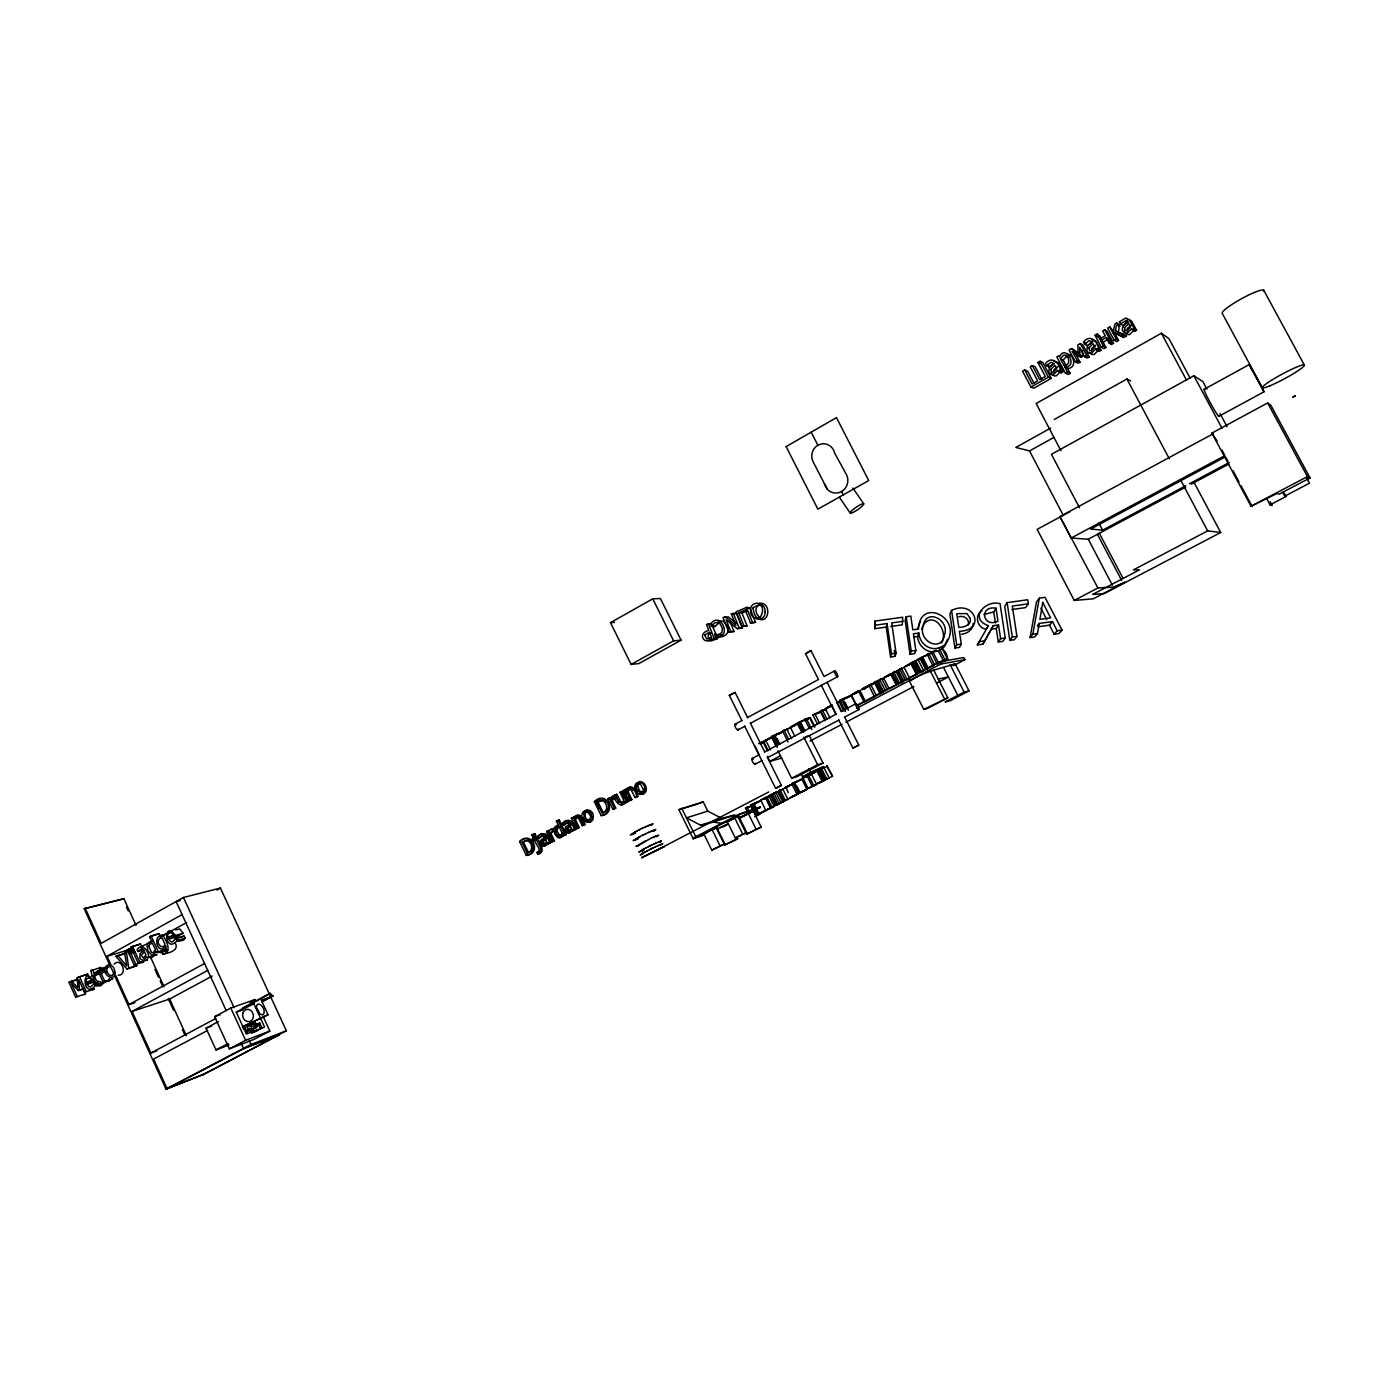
<?xml version="1.0" encoding="UTF-8"?>
<svg xmlns="http://www.w3.org/2000/svg" width="1379" height="1379" viewBox="0 0 1379 1379"><rect width="100%" height="100%" fill="white"/><g stroke="black" fill="none" stroke-linecap="round" stroke-linejoin="round"><path stroke-width="1.5" d="M968.282 624.963C969.782 619.292 964.093 615.017 958.801 616.809M1204.195 389.274L1249.236 364.573L1264.043 391.774L1218.864 416.303M635.943 786.651L636.064 785.582A4.689 4.344 76.3 0 1 636.391 784.599M973.178 623.48C973.091 629.617 967.196 633.788 961.473 634.202M729.336 695.378L735.093 692.465L729.336 695.378L741.868 720.562M1054.09 634.219L1058.917 633.547L1062.037 630.082L1045.006 597.331L1039.318 598.141L1036.491 602.002L1030.096 637.563L1034.715 636.926L1037.508 633.513L1039.197 623.446L1052.505 621.584L1057.141 630.772L1054.09 634.219L1049.522 625.17L1052.505 621.584M1030.096 637.563L1032.837 634.15L1039.318 598.141M890.782 626.445L902.262 624.842L902.728 617.223L874.855 621.119L874.751 628.686L886.232 627.083L887.076 623.549L875.441 625.17L874.751 628.686M917.397 629.203L920.414 621.291M921.948 629.255L922.465 626.773M854.894 702.807L851.153 695.43L848.809 696.964M644.458 790.632L644.527 788.46M947.494 639.356L945.253 645.355A13.394 13.238 13.1 0 1 938.22 650.785C928.36 654.835 918.155 646.527 917.604 636.477L918.862 633.064L913.415 633.823L915.846 650.457L914.622 653.646L910.071 654.284L905.124 620.36L906.21 616.741L910.812 616.085L912.829 629.824L918.517 629.031C919.621 596.883 962.559 617.689 946.856 642.062A13.583 13.411 12.9 0 1 939.737 647.544C929.756 651.646 919.414 643.252 918.862 633.064M903.314 621.274L891.679 622.894L896.074 653.198L895.126 656.352L890.558 656.99L891.455 653.853L887.076 623.549M533.121 848.016L532.225 849.998M104.701 981.245L101.081 973.264L103.873 970.178L102.977 968.213A4.085 3.43 77.1 0 0 101.753 968.92L100.357 971.678L99.598 970.006L98.047 970.868L103.132 982.107L112.819 978.814C104.563 981.865 94.979 989.984 93.186 975.505L92.134 976.091L91.014 970.713L92.565 969.851L94.031 973.074L98.116 971.885M910.071 654.284L911.226 651.095L906.21 616.741M834.64 670.883L824.073 676.537L810.973 650.578L805.784 653.491M1117.973 332.494L1115.559 330.96C1115.852 320.79 1121.161 325.254 1117.973 332.494L1126.35 336.045L1123.782 337.493L1114.232 332.804L1113.198 333.39L1116.145 338.958L1118.559 340.441L1116.507 341.596L1114.077 340.113L1107.665 328.081L1109.733 326.909L1114.042 331.943M554.444 840.759L553.151 841.138L549.583 833.743L553.72 830.434L552.841 828.607L551.548 828.986A3.809 3.465 75.8 0 0 550.307 829.675L548.876 832.278L548.135 830.727L546.549 831.571L551.583 841.983L554.444 840.759L550.876 833.381L553.72 830.434M615.741 808.163L614.534 808.508L610.897 801.044L615.017 797.734L612.104 800.716L615.741 808.163L612.914 809.352L607.794 798.872L610.621 797.683L611.38 799.234L610.173 799.561L609.415 798.01M610.173 799.561L611.638 796.924A3.844 3.551 76.2 0 1 612.897 796.217L613.431 796.183M611.38 799.234L612.845 796.614M627.324 790.236L626.135 790.546C629.014 782.272 636.926 791.856 636.667 796.734L637.856 796.407C637.512 792.649 631.685 782.341 627.755 789.219M568.958 822.005L563.356 825.125L562.494 823.349L563.77 822.987C568.906 816.23 574.836 823.625 575.439 829.589L572.061 829.693L569.062 832.968A3.516 3.223 75.7 0 1 567.2 832.882L566.614 832.571A3.982 3.637 75.7 0 1 565.2 830.934L565.442 826.952L570.527 823.573L568.32 825.056M573.319 829.331L570.337 832.588A3.516 3.223 75.7 0 1 568.458 832.502L567.889 832.209M941.409 643.045C948.959 631.72 934.135 610.587 923.396 624.635M256.132 1028.044L248.634 1030.234L247.031 1026.752L248.168 1025.252L255.684 1023.08L257.27 1026.545L253.822 1028.286L252.047 1032.354L258.442 1029.941M98.461 982.279L94.375 983.503L90.514 987.002A3.447 2.896 77 0 1 88.584 986.381L87.032 984.21L93.427 980.676C81.551 963.266 82.447 1000.551 95.41 985.52L103.563 983.055L100.839 985.726L96.754 986.088M559.305 827.124L562.218 833.123L559.753 835.812A2.137 1.948 75.7 0 1 558.15 835.519C554.22 832.882 554.72 825.883 560.581 826.762L558.047 827.245M178.115 941.305L183.252 940.288L185.131 938.168L184.183 936.082L176.374 938.306L172.306 941.943A3.499 2.982 77.3 0 1 170.324 941.323L168.721 939.133L175.323 935.496L183.131 933.29L179.822 928.963L175.616 929.842M951.579 610.397L949.89 614.103L954.923 648.027L959.491 647.389L961.301 644.114L959.388 631.289C986.812 630.341 974.108 599.124 951.579 610.397L956.664 644.769L954.923 648.027M1095.805 348.766L1091.909 352.972A4.258 4.103 -49.3 0 1 1089.496 353.041L1088.772 352.731A4.809 4.62 -49.3 0 1 1086.962 350.887L1087.324 346.112L1092.289 342.147L1089.151 340.63L1084.652 344.112L1083.566 342.061C1089.479 333.959 1097.65 340.716 1098.529 348.887L1101.045 350.3L1099.011 351.455L1095.805 348.766L1098.339 350.18L1094.478 354.351A4.24 4.068 -49 0 1 1092.082 354.42L1091.341 354.11A4.775 4.602 -49 0 1 1089.548 352.283M759.381 755.209L754.899 745.918M154.345 955.061L151.69 957.733A3.775 3.206 77.1 0 1 150.432 957.784M714.667 634.374L715.58 636.702C732.663 638.994 721.01 610.07 710.53 623.997L711.478 626.359L715.115 622.532L719.717 623.308L722.355 628.031L721.941 632.513L718.218 634.84L714.805 634.306L721.596 634.961M711.478 626.359L715.029 626.462L719.407 622.446M744.643 726.147L775.601 788.323L781.41 785.409L767.551 757.605M577.887 816.971A3.344 3.068 75.9 0 0 576.267 818.212L575.491 819.781L579.266 827.555L578.008 827.917L574.216 820.126L575.009 818.557A3.344 3.068 75.9 0 1 576.629 817.316L578.663 818.402L582.266 825.659L585.11 824.452C583.541 821.815 581.335 812.145 576.215 815.816M630.996 788.805L630.513 788.874A3.379 3.12 76.2 0 0 628.876 790.15L628.066 791.736L631.892 799.579L630.703 799.906L626.859 792.046L627.669 790.46A3.379 3.12 76.2 0 1 629.324 789.202L631.375 790.288L635.047 797.596L637.856 796.407M548.256 843.207L545.601 845.741A3.499 3.189 75.6 0 1 543.74 845.655M1060.399 358.695L1063.605 355.196A2.499 2.413 -52.2 0 1 1065.622 355.437C1070.001 357.868 1070.156 365.831 1063.985 365.469L1060.399 358.695L1063.157 360.022L1066.725 366.762L1063.985 365.469M1063.157 360.022L1066.346 356.558A2.482 2.396 -51.9 0 1 1068.346 356.799M541.482 840.707L545.791 836.777L540.706 840.156L540.465 844.103A3.965 3.603 75.6 0 0 541.878 845.741L542.447 846.034A3.516 3.189 75.6 0 0 544.309 846.137L547.256 842.879L547.791 843.982L550.652 842.776C549.962 834.536 543.395 830.675 537.776 836.536L538.637 838.311L543.36 835.312L545.308 835.898M982.848 644.148L993.294 625.687L998.551 624.963L1000.602 638.649L998.293 641.993L1002.861 641.356L1005.239 637.994L1000.051 603.623C984.485 599.606 968.868 619.085 988.398 625.67L977.349 644.907L982.848 644.148L993.294 625.687M625.325 802.388C621.239 809.318 614.069 800.82 614.051 795.528L616.878 794.338L621.257 802.492L624.239 801.44M563.839 835.14L561.27 837.381A3.723 3.396 75.6 0 1 558.857 837.036L558.064 836.484M995.414 622.894L993.759 611.931L996.017 608.191C978.607 605.209 982.744 628.583 997.965 621.153L996.017 608.191M607.656 809.283L603.295 812.783L598.055 802.009L596.831 802.337L602.071 813.11C610.121 811.714 606.639 798.2 599.193 801.147M988.398 625.67L986.244 629.186C977.297 628.514 974.005 615.068 981.951 610.725M977.349 644.907L979.4 641.597L984.951 640.821M258.666 1025.097C258.752 1021.184 252.202 1032.113 247.117 1031.182L246.445 1029.699L247.117 1031.182M1007.101 602.64L1004.705 606.45L1009.824 640.39L1014.392 639.753L1016.926 636.374L1012.324 606.053L1028.32 603.812L1027.7 599.762L1007.101 602.64L1012.307 637.012L1009.824 640.39M998.293 641.993L996.259 628.479L998.551 624.963M794.907 736.369L790.322 727.198L797.872 723.165L802.492 732.352L797.786 723.199L792.098 726.388L799.544 722.803L798.855 723.354M1028.32 603.812L1025.648 607.605L1011.841 609.535M829.934 717.873L825.297 708.651L832.175 704.997L827.055 707.806L829.572 706.944M253.874 1023.149L247.031 1026.752M250.444 1030.182L257.27 1026.545M185.131 938.168L177.339 940.392C164.032 955.819 163.05 917.88 175.323 935.496M838.742 719.976L852.894 748.073L858.789 745.125L844.62 717.028M858.789 745.125L852.894 748.073M1037.318 625.807L1039.197 623.446M855.98 704.135L851.308 694.878L859.031 690.758L854.928 692.672M571.906 829.348L569.165 830.692L567.82 828.813L571.216 824.97M898.16 670.056L903.848 681.243L897.97 684.087L892.282 672.9L901.969 668.574L899.729 668.97L905.417 680.157L909.881 678.744L904.21 667.591L899.729 668.97M563.442 825.073L566.821 822.47L569.268 823.935M772.757 807.043L765.759 810.335L760.777 800.13L765.741 797.545L770.775 807.698L768.603 808.749M874.579 683.191L876.044 682.071M765.759 810.335L772.102 807.249M761.105 800.441L753.934 803.733L758.95 813.869L766.259 810.438L763.501 811.473M537.776 836.536C542.912 829.796 548.773 837.243 549.359 843.155L550.652 842.776M562.494 823.349C567.648 816.575 573.578 823.987 574.181 829.951L575.439 829.589M651.319 825.004L647.837 825.762M766.345 739.885L772.102 736.817L776.687 745.97M877.354 681.278L883.008 692.413L880.026 693.551L874.372 682.381L881.664 678.537L887.318 689.69L885.335 690.741L879.681 679.571M654.111 830.692L654.715 830.003L650.647 831.503M881.664 678.537L879.561 680.175L880.491 679.744M942.029 662.041C950.7 660.162 947.114 652.112 941.288 648.233M659.679 842.104L660.3 841.431L658.197 842.138M540.172 851.119L536.948 852.601L537.689 854.153C547.067 852.67 538.965 841.224 536.586 837.225L532.035 839.328L532.725 840.776L535.724 839.501L532.725 840.776M531.57 850.688L527.174 852.963L522.038 842.31L526.571 840.466M662.144 844.448L662.851 843.724L657.662 845.827M915.811 660.903L919.948 658.248L925.688 669.47L921.517 672.09L915.811 660.903L913.691 661.558L912.036 662.437L917.759 673.641L919.414 672.78L913.691 661.558M920.982 672.469L915.277 661.299L919.948 658.248M772.688 807.111L768.379 809.335L774.308 806.284L770.447 807.801L765.397 797.648L769.275 796.166L763.811 799.096M889.145 688.914L896.298 685.018L890.61 673.848L883.336 677.916L886.042 677.106M792.994 783.858L784.737 787.719L786.685 787.099M551.6 829.313L552.841 828.607M777.032 792.149L772.119 794.511L777.153 804.646L778.514 804.198L777.067 804.94L773.929 806.008L768.879 795.838L775.825 792.236L780.893 802.406L778.687 803.888M546.636 843.138L544.429 843.845L543.085 841.983L546.463 838.173L542.568 840.466L542.033 843.121L543.86 844.276L545.86 842.914L546.567 841.431L545.17 838.535M773.981 793.528L775.825 792.236M1057.727 366.642L1053.832 369.882L1054.297 373.175M1095.702 345.198L1091.737 348.473L1091.599 350.973M1131.194 325.151L1127.177 328.461L1127.66 331.787M777.153 804.646L780.893 802.406M796.89 724.32L797.855 723.734M862.737 688.759L867.96 686.277M804.75 720.493L805.888 719.804M558.254 827.314L556.909 830.847L559.443 835.14A2.137 1.948 75.7 0 0 561.029 835.45L563.494 832.761L562.218 833.123M590.884 819.764L586.092 820.091L583.748 814.489A2.655 2.448 76 0 1 584.627 812.852L585.816 812.231A2.637 2.43 76 0 1 587.592 812.455C595.625 818.299 584.972 824.728 585.006 814.144A2.655 2.43 76 0 1 585.885 812.524L587.058 811.886A2.637 2.413 76 0 1 588.833 812.11L589.402 812.507M867.994 686.501L866.874 687.173M584.834 811.197L586.661 810.231A4.602 4.223 76 0 1 589.488 810.438C596.124 812.817 593.728 825.625 586.334 821.281M766 740.816L762.897 742.643M642.735 793.873C647.285 791.391 644.993 784.496 641.149 782.531A4.637 4.309 76.3 0 0 638.27 782.341L636.408 783.324A4.689 4.344 76.3 0 0 634.874 785.875C634.099 790.184 638.081 796.2 642.924 793.959M773.171 736.955L766.621 739.954M869.098 686.087C871.614 683.674 856.928 690.913 862.668 689.534M633.426 833.019L632.375 834.347M650.957 825.418L653.06 823.728L645.475 826.814M910.33 677.658L916.932 674.314L911.123 663.161L904.159 666.884L906.848 666.074M943.477 661.299L947.942 659.093M912.674 662.868L910.95 663.885M636.219 838.742L635.15 840.035M653.732 831.106L655.852 829.434L648.285 832.554M782.738 731.887L780.979 732.887M656.525 836.794L658.645 835.14L655.387 836.415M641.821 850.222L640.718 851.446M659.3 842.5L661.437 840.862L653.905 844.034M809.852 651.577L811.128 650.595L807.284 652.577M983.83 614.5L993.759 611.931M859.255 691.413C864.564 687.725 848.499 696.843 854.67 692.965M872.631 684.174L873.976 683.122L868.753 685.363L874.407 696.516L880.75 693.585L875.113 682.467L868.753 685.363M823.229 780.945L825.107 780.066L820.022 769.878L816.747 771.516M777.273 747.401L771.775 736.369L776.894 734.007M845.517 711.409L839.914 700.273L851.033 695.395M857.893 705.272L859.479 704.376M786.047 446.641L836.467 417.613L868.736 480.547L817.868 509.161L786.151 446.658M766.19 740.971L763.432 742.505M780.566 732.938L781.393 732.301L775.257 735.076L780.135 733.318M635.288 831.951L630.375 834.898L632.892 834.329M253.512 1002.947L264.578 1027.079L246.289 1033.991L236.24 1012.117L270.181 993.38L273.008 996.017L261.993 1001.878M848.447 696.998L849.361 696.309L843.258 699.05L847.223 697.636M703.79 833.916L716.787 827.607L724.768 843.81L711.788 850.153L703.79 833.916L707.513 832.123M727.302 821.712L738.679 816.178L746.728 832.433L735.352 837.984L727.302 821.712L738.679 816.178M738.644 818.23L753.244 811.128L738.644 818.23L746.556 834.209L761.156 827.09L750.814 805.974L745.487 808.008L747.159 811.386M1024.683 369.951L1022.563 371.158L1030.906 387.034L1033.836 388.188L1051.246 378.38L1042.92 362.556L1040.042 361.246L1037.904 362.453L1045.316 376.519L1039.749 379.656L1032.354 365.607L1030.234 366.814L1037.629 380.863L1032.061 384L1024.683 369.951L1027.648 371.21L1034.078 383.431M1079.223 353.576L1071.535 348.559L1069.07 349.956L1075.413 361.936L1078.068 363.263L1079.981 362.177L1075.017 352.817L1072.345 351.438L1077.327 360.85L1079.981 362.177M1082.377 350.628L1082.618 356.42L1079.998 355.058L1079.671 347.284L1084.67 356.713L1087.273 358.075L1089.289 356.937L1082.963 345.009L1080.326 343.578L1077.809 344.991L1078.257 353.403L1071.535 348.559M1097.098 334.08L1099.666 338.941L1105.217 335.804L1102.631 330.926L1104.7 329.771L1107.182 331.305L1113.543 343.268L1111.491 344.422L1108.63 339.027L1106.148 337.545L1100.597 340.682L1103.114 342.147L1105.975 347.525L1103.924 348.68L1101.425 347.267L1095.029 335.235L1097.098 334.08L1099.615 335.58L1101.338 338.803M1120.058 326.289L1119.127 324.548C1112.784 319.704 1115.283 329.874 1112.525 332.149L1109.733 326.909M109.992 965.576L84.222 908.744L123.903 898.729L136.038 925.326M1063.037 371.727L1060.279 370.468C1059.434 362.418 1051.367 355.575 1045.489 363.642L1046.575 365.676L1051.005 362.229L1054.108 363.746L1049.195 367.676L1048.85 372.416A4.758 4.585 -53.7 0 0 1050.626 374.243L1051.367 374.554A4.223 4.068 -53.7 0 0 1053.746 374.485L1057.59 370.33L1061.02 372.864L1063.037 371.727L1058.107 362.625L1053.884 361.35M1120.282 323.962C1136.727 314.136 1119.834 325.668 1122.592 330.77A4.861 4.654 -45.7 0 0 1124.419 332.615L1125.161 332.908A4.309 4.12 -45.7 0 0 1127.608 332.839L1131.538 328.598L1134.538 331.425L1136.589 330.27L1131.573 321.066L1125.867 317.997L1119.179 321.893L1122.661 325.547L1128.815 321.893M1046.575 365.676L1049.402 366.969L1053.815 363.539M1072.345 351.438L1078.464 355.92L1079.998 355.058M1103.114 342.147L1108.63 339.027M1113.198 333.39L1116.645 334.339M610.501 622.653L652.75 598.814L660.403 598.503L681.088 640.149L638.908 663.54L631.099 664.437L610.501 622.653L614.482 622.394M1078.464 355.92L1081.119 357.282L1082.618 356.42M123.903 898.729L84.222 908.744M1030.906 387.034L1048.419 377.156L1051.246 378.38M1058.262 371.606L1060.279 370.468M1075.413 361.936L1077.327 360.85M1084.67 356.713L1086.686 355.575L1089.289 356.937M1096.477 350.042L1098.529 348.887M1101.425 347.267L1103.476 346.095L1105.975 347.525M1106.148 337.545L1109.026 342.957L1111.095 341.802L1113.543 343.268M1114.077 340.113L1116.145 338.958M1114.232 332.804L1121.403 335.993L1123.988 334.528L1126.35 336.045M1132.228 329.891L1134.296 328.719L1136.589 330.27M1065.467 373.278L1067.501 372.123L1070.207 373.381L1068.191 374.519L1065.467 373.278L1056.814 356.902L1058.848 355.748L1059.503 356.989C1065.364 343.405 1078.878 366.969 1064.847 367.107L1067.501 372.123M770.051 738.523L771.654 737.679M643.683 849.171L638.753 852.05L642.114 850.929M1190.077 378.087L1168.961 338.682L1161.394 333.253L1036.146 403.513L1060.985 450.778M889.8 675.107L890.8 674.297M642.286 853.498L647.389 850.809M645.079 852.032L640.149 854.928L642.614 854.273M890.541 674.848L892.592 673.521L886.973 676.21M755.726 815.23L764.621 811.197L755.726 815.23L750.693 805.077L755.399 802.837M803.595 791.201L796.786 793.959L791.684 783.755L796.39 781.531M711.788 850.153L724.768 843.81M735.352 837.984L746.728 832.433M243.549 1048.385L279.213 1034.888L202.954 1074.724L286.367 1030.785L220.416 888.059L183.424 897.488L101.167 943.374L85.205 908.192M1054.28 419.475L1126.919 379.018L1130.625 380.966M746.556 834.209L761.156 827.09M216.848 890.041L220.416 888.059M1050.66 428.093L1015.823 447.451L1029.527 450.916L1053.832 437.453M631.099 664.437L673.607 640.839L681.088 640.149M110.527 963.99L107.01 956.268L182.114 914.587M146.071 960.525L147.639 959.663L138.09 962.87L130.919 947.114L140.503 943.994L144.071 951.82M164.635 945.942L166.221 949.424L156.758 952.596L156.223 951.441L153.276 954.785A4.034 3.43 77.2 0 1 150.845 954.354L147.863 950.51L147.036 945.356A4.913 4.171 77.3 0 1 148.346 942.771A5.706 4.844 77.3 0 1 151.776 941.719L149.535 936.806L151.121 935.927L159.05 933.721L160.636 937.22M134.056 950.183L128.04 951.906L127.144 949.924L132.953 947.804M83.791 990.225L85.429 993.88L75.673 997.224L68.95 982.296L77.362 979.245M71.156 981.072L77.965 987.692L77.172 977.745L87.653 974.091L89.342 977.797M126.954 968.989L136.762 965.628L126.954 968.989L115.853 956.319L125.679 953.044M117.611 955.337L126.73 965.921L124.506 951.527L126.196 950.579L128.764 968.006M140.503 943.994L130.919 947.114M159.05 933.721L149.535 936.806M87.653 974.091L77.172 977.745M128.04 951.906L133.849 949.769M99.202 968.334L100.736 967.489L102.201 970.695M94.031 973.074L103.011 969.713M142.14 962.68L143.726 961.818L134.159 965.041L129.023 953.734L134.59 951.717M161.826 952.096L166.463 949.855L165.67 945.804C158.482 956.923 151.276 934.996 162.756 935.065C165.704 939.806 173.237 952.717 162.653 954.13L161.739 952.131L167.635 950.407M152.759 941.271L141.192 946.58M160.292 937.099L186.682 922.517M101.943 982.641C99.684 980.469 95.22 983.658 94.737 974.66L97.599 973.074L96.892 971.505M148.829 956.957C148.277 951.096 142.502 942.236 137.055 949.579L137.934 951.527L141.382 948.752L143.864 950.372L140.055 953.544L139.848 957.802A4.292 3.637 77.1 0 0 141.279 959.594L141.865 959.939A3.792 3.223 77.1 0 0 143.744 960.077L146.708 956.612L147.26 957.819L156.758 954.63L147.26 957.819M86.377 982.762L91.273 980.073C89.98 975.47 84.171 979.245 86.377 982.762L90.48 981.538M168.048 937.668L173.082 934.893C171.754 930.256 165.808 934.083 168.048 937.668L173.944 936.013M796.786 793.959L803.043 790.925M75.673 997.224L77.19 996.396L71.398 983.52L78.5 990.536L83.602 988.743M168.721 939.133L176.564 936.91L183.131 933.29M1206.935 389.171L1202.902 381.638L1193.886 375.777L1051.436 454.312L1079.447 507.713M79.499 989.984L78.724 979.469L84.55 992.346L86.17 991.449L79.43 976.487M134.159 965.041L135.745 964.162L130.591 952.855M138.09 962.87L139.675 962.008L132.505 946.235M156.758 952.596L166.221 949.424M83.929 994.707L85.429 993.88M92.755 989.846L94.375 988.95L84.55 992.346M760.45 800.854L758.484 801.888M787.288 786.34L786.616 786.926M758.95 813.869L762.259 812.162M832.158 705.617L830.141 706.686M796.562 785.84L799.941 792.632L807.215 789.184L803.681 791.081M832.554 776.222L827.004 766.155L832.554 776.222L821.85 781.686M115.784 975.591L128.936 1004.601L204.557 963.507M792.08 784.41L790.615 785.185M156.775 1050.884L150.897 1053.039L132.039 1011.428L207.729 970.402M873.459 683.863L871.649 684.691L872.528 684.38M720.562 827.848L727.991 823.815L716.821 828.934L724.733 844.948L737.731 838.777L724.733 844.948M1211.882 433.109L1267.663 402.944L1270.886 405.357L1310.05 477.927L1279.16 494.165L1277.092 493.441L1251.029 506.265L1211.882 433.109L1217.105 441.039M1185.647 487.132L1088.272 539.189L1071.155 538.051L1059.934 516.608L1213.21 433.747M1070.087 511.575L1037.163 529.364L1074.224 600.434L1093.219 598.831L1125.04 582.145L1113.387 587.092L1097.908 587.971L1074.224 600.434M132.039 1011.428L169.651 999.034L212.263 976.022M634.547 832.244L640.166 829.382M796.321 724.63L797.683 724.044M832.571 705.548L827.452 708.065M858.565 691.793L853.67 693.965M867.874 686.794L866.288 687.483L867.132 687.19M637.357 837.984L642.976 835.122M640.373 836.45L633.168 840.621L635.667 840.018M1071.155 538.051L1224.897 455.604L1221.984 450.14M1225.207 456.949L1090.651 529.053L1102.648 530.174L1185.785 485.718M735.059 724.182L742.005 720.459M747.418 717.563L818.505 679.519L805.439 653.577M556.427 821.16L559.288 819.953L566.304 834.45L563.442 835.674L562.925 834.605L559.995 837.76A3.723 3.396 75.7 0 1 557.564 837.415L554.651 833.899L553.858 829.141A4.551 4.154 75.8 0 1 555.203 826.711A5.275 4.809 75.8 0 1 558.598 825.659L556.427 821.16L559.288 819.953M519.642 841.621C531.604 829.313 542.568 853.722 526.295 855.428L519.642 841.621C530.536 830.847 540.499 852.98 526.295 855.428M531.794 835.002L534.897 833.674L535.759 835.484L533.983 836.432L532.673 836.812L531.794 835.002L534.897 833.674M594.366 801.647C606.467 789.219 617.689 813.834 601.158 815.61L594.366 801.647L600.124 798.993M1189.56 483.701L1229.241 462.482M1191.284 484.132L1228.827 464.068M596.831 802.337L601.347 800.509M532.673 836.812L535.759 835.484M522.038 842.31L524.623 841.259M598.055 802.009L599.348 801.32M571.354 818.333L574.198 817.126L571.354 818.333L576.405 828.762L579.266 827.555M615.672 794.666C616.137 798.062 621.136 807.525 623.825 800.199L619.981 792.356L622.808 791.184L627.945 801.682L625.118 802.871L624.549 801.699L623.084 804.198L620.946 804.578M623.946 790.236L626.755 789.064L623.946 790.236L629.083 800.768L631.892 799.579M532.035 839.328L536.586 837.225M610.621 797.683L607.794 798.872M614.051 795.528L616.878 794.338M622.808 791.184L619.981 792.356M737.937 729.956L744.867 726.233M750.297 723.337L837.605 676.727A3.292 0.879 61.8 0 0 836.174 672.211A3.292 0.879 61.8 0 0 834.588 672.487A3.292 0.879 61.8 0 0 837.605 676.727M538.637 838.311L542.068 835.691L544.498 837.139M642.959 849.464L645.993 847.93M823.625 780.842L816.282 784.22L822.591 780.945L817.385 770.775L811.266 774.033L814.61 772.654M262.993 1016.168L269.836 1031.044L253.805 1039.456L229.345 1048.85L214.607 1016.685L230.81 1008.049L255.27 999.447L249.944 1002.274M150.897 1053.039L215.917 1018.443M527.174 852.963C535.018 851.584 531.622 838.311 524.348 841.138M547.791 843.982L549.359 843.155M551.583 841.983L553.151 841.138M563.442 835.674L566.304 834.45M572.061 829.693L572.595 830.796L574.181 829.951M576.405 828.762L578.008 827.917M582.266 825.659L585.11 824.452M601.158 815.61C611.483 814.506 610.535 797.631 600.21 798.889M612.914 809.352L614.534 808.508M625.118 802.871L627.945 801.682M629.083 800.768L630.703 799.906M635.047 797.596L636.667 796.734M242.618 1008.032L270.181 993.38M229.017 1044.972L215.986 1049.936L206.023 1028.165L218.296 1021.649M536.948 852.601C542.998 850.515 534.5 843.207 534.414 839.88M538.241 852.205L538.999 853.756M207.557 1030.441L153.638 1059.055L167.135 1088.807L203.937 1074.207L165.98 1089.031L114.44 975.367M262.234 1001.516L271.715 996.483M768.051 750.572L763.621 741.368L759.157 743.557M788.081 742.04L782.565 731.025L791.891 727.078M803.474 731.594L798.855 722.389L807.198 718.718L804.767 719.269L809.387 728.474M804.767 719.269L809.611 717.701L814.213 726.871M817.523 724.182L812.886 714.96L822.332 710.495L820.626 710.857L825.28 720.097M820.626 710.857L826.59 709.047L823.246 710.806M885.284 677.089L890.61 673.848M911.123 663.161L905.934 666.023L906.848 665.867M933.273 665.988L926.757 668.901L921.017 657.68L929.222 654.094L927.171 654.422L932.911 665.661L934.566 664.781L928.808 653.543L927.171 654.422M936.065 650.095L931.221 652.267L937.272 664.299M875.113 682.467L874.372 682.381M841.259 711.65L836.605 702.394L842.535 700.118M881.905 679.364L884.232 678.175L881.888 679.209M918.19 659.989L922.051 658.145L918.362 659.696M790.408 727.871L782.565 731.025M808.111 718.493L809.611 717.701M822.677 710.961L824.418 710.03L819.678 712.426M877.354 681.829L878.957 680.967L877.665 681.209L883.301 692.344M895.178 672.383L902.194 668.66M804.853 720.683L806.215 719.959M814.989 726.888L810.404 717.735L807.525 719.045M242.963 1026.717L268.06 1014.72L261.338 1000.154L273.008 996.017M752.124 758.484L759.088 754.796M764.535 751.934L835.984 714.219M841.569 711.271L855.894 703.704M857.669 704.979L939.547 661.799L963.766 657.542L964.886 659.696L953.544 665.661M936.962 663.506L945.149 659.903L943.15 660.248L938.358 650.888M943.15 660.248L947.459 658.921L941.736 647.734M864.564 701.928L858.945 690.81M926.981 669.591L921.655 658.214M947.459 658.921L940.978 661.817M246.238 1030.027L249.53 1028.286M856.893 708.22L940.702 664.057L964.886 659.696M255.098 1025.459L259.683 1023.115L262.079 1028.286M246.341 1030.596L249.651 1028.855M255.029 1026.097L257.89 1024.511M969.041 690.879L964.145 692.068L945.098 701.98L950.165 700.704L969.041 690.879L955.147 663.782C939.668 668.815 923.43 671.745 909.571 681.433L923.809 709.392L927.343 708.478L947.838 697.808L933.617 669.953M247.324 1030.837L250.633 1029.113M255.58 1026.51L258.873 1024.769M755.002 764.276L761.984 760.605M767.431 757.726L838.932 720.079M844.534 717.132L858.858 709.582A3.292 0.879 62.1 0 0 857.393 704.997A3.292 0.879 62.1 0 0 855.859 705.358A3.292 0.879 62.1 0 0 858.858 709.582M215.986 1049.936L228.293 1043.455M767.31 756.381L769.792 761.363L780.411 755.761M758.381 801.837L759.605 801.147L756.192 802.526M814.489 772.206L812.783 773.223L814.144 772.757M790.167 785.323L791.718 784.392L787.805 786.064M768.568 808.852L767.345 809.542L769.379 808.628M1251.029 506.265L1307.413 476.6L1310.05 477.927M253.546 1032.543L260.528 1028.872L258.132 1023.683L259.683 1023.115M951.389 665.747L955.147 663.782M1220.708 532.501L1207.659 530.863L1133.4 569.906L1139.502 569.837L1092.651 594.435L1104.217 593.591L1220.708 532.501L1193.68 481.736M704.755 834.812L693.206 838.794L678.899 809.68L703.152 801.751L707.772 811.128L721.7 818.333L734.042 815.23L738.041 815.851M809.99 741.109L842.104 724.234M845.879 722.251L913.881 686.501M229.345 1048.85L245.634 1040.3L269.836 1031.044M1282.78 492.337L1284.814 496.13L1309.464 483.202L1306.499 477.703M700.394 803.181L703.152 801.751M1267.025 499.25L1270.042 504.886L1285.969 496.526L1283.935 492.768M937.53 682.657L948.39 676.951L938.254 679.054M817.195 771.361L819.557 770.085L824.659 780.273M792.891 796.252L791.322 797.148L794.683 795.752M795.235 795.476L796.803 794.58L789.771 797.958L798.355 793.77L793.304 795.959M870.304 685.794L871.287 685.277M165.98 1089.031L250.995 1044.489L286.367 1030.785M167.135 1088.807L243.687 1048.695L279.213 1034.888M810.731 772.257L802.44 777.049L823.78 766.465L810.731 772.257L808.904 768.62M758.622 743.695L763.621 741.368M856.773 692.741L857.755 692.224M770.275 738.558L771.223 738.058M860.548 703.807L862.461 702.807M777.928 750.779L791.632 778.256L817.644 764.69L823.091 763.07L809.37 735.731L805.681 736.662M923.809 709.392L947.838 697.808M823.091 763.07L797.269 776.532L791.632 778.256M652.922 852.256L768.758 791.942M778.687 790.736L782.807 789.15L787.857 799.286L783.755 800.923L778.687 790.736L781.341 789.891M801.647 778.807L809.335 775.274L807.094 775.981L812.197 786.185L814.42 785.461L806.749 789.012L801.647 778.807L811.541 774.291L816.627 784.461L806.749 789.012M807.094 775.981L811.541 774.291M820.022 769.241L824.021 767.707L829.141 777.894L825.159 779.48L820.022 769.241L822.556 768.465M750.814 805.974L754.641 803.991M777.584 791.856L786.185 787.478L788.271 792.684M795.89 782.427L797.751 781.428M821.867 768.913L827.434 766.034M747.832 807.629L755.14 803.819M780.049 733.214L778.463 734.145M740.213 818.092L760.26 807.025L740.213 813.696L692.947 838.242L702.566 834.95M693.206 838.794L740.471 814.231L760.518 807.56M752.968 810.8L760.26 807.025M723.596 826.711L727.285 824.797M773.929 806.008L790.788 797.751M812.197 786.185L816.627 784.461M822.591 780.945L817.919 783.375L821.281 781.979M755.813 816.04L760.139 813.903L754.658 816.73M637.115 830.865L642.993 827.9M645.768 840.862L637.943 845.741M645.527 848.085L656.938 842.569M646.923 850.964L655.732 846.62M798.596 780.928L800.509 779.824L794.856 782.445L802.147 779.014L799.475 780.014M777.98 791.753L773.653 793.752M877.665 681.209L880.388 680.019M783.462 801.544L778.411 791.425L783.91 801.406L779.204 803.664M865.581 687.862L863.426 688.914M908.571 665.264L909.554 664.781L908.296 665.247M888.593 675.744L887.042 676.503M887.8 676.279L888.731 675.813M820.574 712.185L821.401 711.771L820.091 712.253M807.215 719.097L808.921 718.269M761.001 743.746L762.191 743.143L760.467 743.85M763.345 799.234L767.741 796.924L760.915 800.165M777.739 733.576L783.186 731.508M797.165 781.221L798.2 780.721M772.102 736.817L764.69 740.678L766.121 740.454M863.306 702.394L864.667 701.877M642.786 835.122L645.786 833.64M648.406 846.62L651.405 845.137M649.819 849.498L652.819 848.016M239.032 1011.117L253.908 1003.809M268.06 1014.72L242.325 1026.769M808.404 652.353L806.922 653.043M713.081 829.417L716.787 827.607M865.46 688.052L863.857 688.828L865.547 688.19M855.842 693.206L853.308 694.361M847.085 697.843L845.465 698.601M794.097 725.854L794.993 725.423M711.305 632.858C706.858 632.892 707.272 640.028 711.564 639.063M645.665 833.795L648.699 832.261M651.509 838.001L635.96 846.327L638.443 845.706M795.183 725.216L793.356 726.026M642.855 828.055L645.906 826.538M803.285 790.908L805.577 789.977L799.941 792.632M864.771 688.707L865.65 688.311M819.798 712.547L812.886 714.96M655.301 846.913L658.352 845.43M651.095 838.294L654.129 836.829M708.392 623.773L706.513 624.584L708.789 630.341C704.876 631.03 700.446 634.909 703.359 638.977C707.22 644.079 712.96 637.132 717.614 638.563L711.823 623.98L708.392 623.773L714.219 638.443M736.093 623.084L728.336 616.878L722.992 617.499L728.853 632.185L734.042 631.53L730.18 621.86M724.992 616.637L735.921 625.394L731.335 613.914L736.524 613.362L742.35 627.979L737.179 628.617L726.078 619.723L730.732 631.375L734.042 631.53M738.713 612.776L745.281 609.949L750.469 622.929L755.554 622.325L749.711 607.691L746.487 607.398L736.11 611.862L741.988 626.566L747.125 625.928L741.971 613.034L738.713 612.776L743.884 625.756L747.125 625.928M736.524 613.362L731.335 613.914M746.28 609.156L749.711 607.691M741.971 613.034L746.884 610.931M728.853 632.185L730.732 631.375M737.179 628.617L742.35 627.979M741.988 626.566L743.884 625.756M750.469 622.929L755.554 622.325M717.614 638.563L711.168 640.994L708.254 640.442M768.517 739.265L767.069 739.851M641.218 851.412L644.062 850.102M653.456 837.225L656.283 835.915M636.564 839.518L638.494 838.708M633.771 833.83L635.719 833.019M641.735 794.287C648.389 793.632 647.182 784.461 642.321 782.221A4.637 4.292 76.3 0 0 639.442 782.031L637.598 783.031A4.689 4.344 76.3 0 0 636.908 783.737M643.166 792.029L639.58 791.063L637.753 786.013A2.672 2.482 76.3 0 1 638.649 784.358L639.856 783.72A2.655 2.465 76.3 0 1 640.459 783.617M792.46 726.595L790.426 727.233M659.593 844.999L661.73 844.448M537.689 854.153C545.67 851.412 536.362 841.621 535.293 837.587M248.634 1030.234L253.822 1028.286M243.359 1029.027L243.135 1026.476M248.168 1025.252L251.392 1026.631L257.08 1024.494M249.978 1025.2L255.684 1023.08M775.774 788.288L781.41 785.409M206.023 1028.165L211.642 1026.131M874.855 696.636L866.633 701.049M236.24 1012.117L242.928 1009.721M214.607 1016.685L220.295 1014.668M826.779 708.341L825.297 708.651M701.515 834.812L695.757 836.777L681.709 808.197M852.653 694.62L851.395 694.947M728.991 820.884L721.527 823.384L713.357 822.091L700.704 825.263L686.449 817.85L707.772 811.128M783.755 800.923L786.392 800.027M713.357 822.091L734.042 815.23M700.704 825.263L721.7 818.333M745.487 808.008L749.314 806.749L746.005 808.577M750.693 805.077L757.709 802.285L753.934 803.733M717.821 621.084L723.217 621.119L727.198 625.928M128.936 1004.601L134.883 1002.688M825.159 779.48L827.659 778.67M772.119 794.511L773.481 794.08L768.879 795.838M791.684 783.755L794.494 782.876M810.404 717.735L798.855 722.389M78.5 990.536L82.619 989.295M678.899 809.68L698.446 803.767M87.032 984.21L95.237 981.762L96.771 983.916M93.186 975.505L99.305 973.712M92.134 976.091L100.305 973.677M101.081 973.264L107.183 971.471M162.653 954.13C167.79 953.251 179.822 950.855 175.202 942.891M68.95 982.296L77.224 979.866M94.737 974.66L100.857 972.85M102.977 968.213L107.045 967.024M98.047 970.868L107.752 967.627M91.014 970.713L100.736 967.489M572.595 830.796L573.854 830.434M129.023 953.734L133.022 952.579M137.934 951.527L143.916 949.803M549.583 833.743L550.876 833.381M124.506 951.527L128.523 950.372M176.288 938.358L184.096 936.134M115.853 956.319L123.92 954.009M548.135 830.727L549.428 830.365L546.549 831.571M127.144 949.924L131.16 948.786M107.01 956.268L132.212 948.873M574.216 820.126L575.491 819.781M161.257 935.893L166.687 933.979M769.792 761.363L781.824 758.088M610.897 801.044L612.104 800.716M626.859 792.046L628.066 791.736M180.201 900.504L176.116 901.556L226.19 1010.583M771.775 736.369L776.446 735.266M839.914 700.273L844.189 699.394M1091.806 339.889L1096.081 341.147L1101.045 350.3M1092.857 341.871L1087.273 345.56L1084.652 344.112M912.036 662.437L916.501 661.093L915.277 661.299M921.017 657.68L931.549 653.112L928.808 653.543M914.018 636.977L917.604 636.477M991.07 629.203L996.259 628.479M1038.266 626.738L1049.522 625.17M891.455 653.853L896.074 653.198M911.226 651.095L915.846 650.457M956.664 644.769L961.301 644.114M1000.602 638.649L1005.239 637.994M1012.307 637.012L1016.926 636.374M1032.837 634.15L1037.508 633.513M1057.141 630.772L1062.037 630.082M759.381 603.312C771.947 601.537 769.689 625.79 757.502 618.24M1064.847 367.107L1067.57 368.4C1076.689 368.779 1074.775 354.455 1067.174 354.058M760.587 605.053C753.555 605.312 755.416 615.758 760.518 617.585M716.821 828.934L718.7 828.848M715.58 636.702C721.389 638.356 730.025 635.012 727.767 627.721M711.633 626.29L715.029 626.462M641.942 794.132L640.011 793.735M1059.934 516.608L1097.908 587.971M118.163 975.143C125.351 975.798 124.265 965.162 119.335 962.766A4.895 4.12 77.1 0 0 116.56 962.49L114.785 963.473A4.947 4.171 77.1 0 0 114.129 964.197M603.106 800.372L604.312 800.699M528.278 840.345L531.501 842.414M1270.042 504.886L1272.196 505.49L1270.197 501.766M1284.814 496.13L1285.969 496.526M1115.559 330.96L1123.988 334.528M1032.354 365.607L1035.267 366.9L1041.714 379.122M1037.904 362.453L1040.8 363.763M578.784 816.971L579.921 818.057M1083.566 342.061L1086.187 343.526M1099.666 338.941L1102.183 340.423M1095.029 335.235L1097.581 336.752M1109.026 342.957L1111.491 344.422M105.58 981.348L109.286 980.917L109.303 978.504M1121.403 335.993L1123.782 337.493M1075.017 352.817L1081.119 357.282M898.263 684.656L892.023 673.521M1249.236 364.573L1264.043 391.774M605.415 801.389L606.398 802.44M631.841 789.098L632.582 789.96M584.799 819.574L585.523 820.522M177.563 938.547L176.564 936.91M852.843 488.011L863.737 503.835A8.188 1.448 -34.6 0 1 853.98 511.971A8.188 1.448 -34.6 0 1 853.205 509.454A8.188 1.448 -34.6 0 1 863.737 503.835M839.328 497.164L850.205 513.005M827.262 489.217L813.076 461.689A12.101 11.532 -78.7 0 1 819.281 444.607A12.101 11.532 -78.7 0 1 834.571 452.933L846.482 474.704A12.411 11.859 -80.1 0 1 827.262 489.217L824.47 483.788M1129.246 319.463L1134.296 328.719M636.874 790.305L637.546 791.477M555.944 833.519L556.599 834.726M1263.767 290.279L1304.344 365.039M1262.423 387.827L1222.294 313.447A23.771 3.43 -28.9 0 1 1243.341 297.743A23.771 3.43 -28.9 0 1 1263.612 291.383M1267.663 402.944L1307.413 476.6M1220.053 413.631L1227.12 426.8M1193.886 375.777L1222.018 428.248M1161.394 333.253L1186.629 380.38M1225.914 457.483L1227.931 461.258M1232.981 470.704L1239.049 482.012M1241.066 485.787L1252.166 506.558M1134.538 331.425L1133.848 330.15L1129.953 334.356A4.275 4.103 -45.5 0 1 1127.522 334.442L1126.781 334.132A4.826 4.62 -45.4 0 1 1124.971 332.305L1124.385 329.874M174.892 937.668L175.564 938.961M1116.714 322.962L1117.645 324.703M1115.628 334.907L1118.559 340.441M1104.7 329.771L1111.095 341.802M1126.919 379.018L1169.306 458.742M1180.407 479.616L1207.659 530.863M1100.597 340.682L1103.476 346.095M1080.326 343.578L1086.686 355.575M1067.57 368.4L1070.207 373.381M1061.02 372.864L1060.348 371.606L1056.538 375.726A4.189 4.034 -53.4 0 1 1054.177 375.795L1053.453 375.484A4.74 4.568 -53.4 0 1 1052.16 374.398M1048.333 364.952L1049.402 366.969M1040.042 361.246L1048.419 377.156M1098.684 522.641L1102.648 530.174M1099.218 532.983L1123.04 578.37M1097.425 534.294L1121.644 580.404M1088.272 539.189L1112.422 585.248M1029.527 450.916L1063.381 515.591M950.131 664.695L964.145 692.068M939.047 648.13L944.805 659.386M943.822 668.022L957.819 695.361M939.547 661.799L940.702 664.057M932.721 651.474L938.478 662.713M811.197 432.196L817.885 445.279M841.518 491.545L843.241 494.923M930.101 670.608L944.425 698.653M922.517 656.887L928.257 668.108M1040.869 608.139L1046.695 619.585M917.897 659.334L923.62 670.556M914.984 661.351L920.689 672.538M912.57 662.92L917.414 672.176M910.692 663.213L916.397 674.417M901.349 668.091L907.054 679.295M896.936 670.711L902.624 681.881M896.091 671.676L901.763 682.812M893.816 672.09L899.504 683.277M891.058 673.797L896.833 684.915M883.801 678.261L888.507 687.518M877.992 680.933L883.646 692.068M875.993 681.536L881.646 692.689M870.649 684.363L876.286 695.516M859.944 690.517L865.564 701.618M858.479 690.879L864.099 701.997M845.137 702.756L846.999 706.462M842.845 699.153L848.447 710.254M841.518 699.412L846.206 708.685M839.277 701.842L843.931 711.047M827.107 682.295L841.759 711.357M831.571 705.117L836.226 714.356M821.246 685.242L835.898 714.322M822.315 709.961L826.969 719.2M820.419 711.495L825.056 720.7M814.92 713.891L819.557 723.113M806.336 718.425L811.886 729.491M800.303 721.631L804.905 730.836M798.855 722.889L803.44 732.059M821.505 768.482L826.642 778.704M797.269 723.303L801.871 732.49M803.819 737.127L817.644 764.69M818.902 770.309L824.09 780.462M816.902 770.895L822.022 781.117M787.013 729.508L791.598 738.661M808.542 775.222L813.644 785.427M784.151 730.18L788.736 739.368M800.906 773.464L802.716 777.084M802.974 778.118L808.077 788.323M777.084 738.748L779.842 744.246M774.791 735.197L779.376 744.367M773.36 735.541L777.946 744.729M794.442 782.582L799.527 792.77M771.482 736.955L776.049 746.125M793.149 782.979L798.251 793.201M766.914 742.643L770.551 749.935M762.897 741.54L767.448 750.693M735.093 692.465L747.642 717.666M750.417 723.234L764.759 752.003M780.152 789.977L785.22 800.165M783.41 801.664L777.911 791.684L782.962 801.82M774.015 793.166L779.083 803.336M772.516 794.252L777.549 804.388M771.792 794.614L776.825 804.767M770.327 795.097L775.377 805.25M766.845 796.907L771.895 807.06M652.75 598.814L673.607 640.839M753.486 803.871L758.519 814.006M752.141 804.319L757.174 814.472M747.004 807.215L749.521 812.283M748.004 812.886L755.968 828.969M734.524 817.575L742.609 833.933M711.909 829.279L719.941 845.568M625.566 789.374L626.135 790.546M625.152 789.926L626.859 793.425M628.565 796.924L630.272 800.441M621.601 791.494L626.738 802.009M621.963 793.614L624.256 798.303M625.756 801.371L626.325 802.544M615.275 795.2L618.585 802.009M612.897 796.217L613.793 798.062M595.59 801.32L598.986 808.301M583.851 824.814C584.127 820.057 576.353 810.456 573.509 818.643L572.94 817.488M580.628 819.35L583.507 825.297M575.146 823.194L577.663 828.4M563.77 822.987L564.632 824.763M557.995 820.315L565.028 834.829M551.548 828.986L552.427 830.796M548.687 832.933L552.858 841.604M533.587 834.036L534.449 835.846M533.104 834.623L533.983 836.432M533.345 838.949L534.035 840.397M523.365 841.931L528.485 852.584M250.22 1030.01L251.805 1033.474M244.031 1025.752L247.617 1033.578M243.79 1026.01L245.428 1029.544M183.424 897.488L234.102 1007.739M249.22 1040.611L250.995 1044.489M230.81 1008.049L245.634 1040.3M240.98 1042.8L243.687 1048.695M176.374 938.306L177.339 940.392M164.635 950.303L164.118 949.148L161.188 952.475A4.016 3.413 77.2 0 1 158.757 952.044M151.121 935.927L158.344 951.717M150.57 957.181L163.963 986.537M169.651 999.034L186.337 1035.612M126.489 907.054L128.264 910.95M154.896 969.334L158.447 977.125M160.223 981.003L162.877 986.847M168.204 998.517L173.53 1010.204M182.407 1029.665L185.062 1035.491M128.936 948.942L129.833 950.907M94.461 983.451L95.41 985.52M583.61 817.126L584.144 818.402M746.487 607.398L752.365 622.119M733.232 613.103L739.092 627.807M1051.194 372.451L1051.677 373.675M636.029 787.805L636.34 789.012M894.247 650.371L895.126 656.352M886.232 627.083L890.558 656.99M874.855 621.119L875.441 625.17M565.993 828.503L566.079 829.503M251.392 1026.631L251.581 1028.682M255.494 1007.773A6.223 5.361 74.5 0 1 259.131 1014.358M1218.933 415.837A15.393 1.086 61.3 0 1 1210.245 402.72A15.393 1.086 61.3 0 1 1204.781 389.774M755.296 763.225A3.241 1.034 62.2 0 1 753.865 763.621A3.241 1.034 62.2 0 1 751.814 759.519A3.241 1.034 62.2 0 1 753.262 759.139M738.248 728.939A3.241 1.034 61.9 0 1 736.765 729.267A3.241 1.034 61.9 0 1 734.731 725.182A3.241 1.034 61.9 0 1 736.214 724.871M542.619 844.913A3.947 3.603 75.6 0 1 542.137 844.362M555.427 827.865A4.533 4.137 75.8 0 1 556.478 826.366A5.275 4.809 75.8 0 1 558.512 825.366M567.338 831.778A3.965 3.637 75.7 0 1 566.476 830.572M583.662 812.748A4.637 4.258 76 0 1 584.162 811.903M765.052 611.862C765.793 622.636 749.538 620.533 750.659 610.397C749.969 599.675 766.155 601.744 765.052 611.862M970.247 618.464C971.609 625.17 963.973 627.359 958.801 627.393L956.767 613.672L966.972 613.586L970.247 618.464M113.578 972.609C113.061 979.193 105.356 973.453 106.855 968.972A2.844 2.396 77.1 0 1 107.717 967.248L108.872 966.61A2.827 2.379 77.1 0 1 110.613 966.886L113.578 972.609M148.725 945.994L151.414 952.32A2.31 1.965 77.2 0 0 153.035 952.682L155.482 949.838L152.5 943.288L149.604 944.219L148.725 945.994M643.476 789.564C642.942 795.769 635.15 790.856 636.564 786.306A2.689 2.482 76.4 0 1 637.477 784.651L638.667 784.013A2.672 2.465 76.4 0 1 640.477 784.237L643.476 789.564M923.258 625.738C917.569 640.632 941.409 653.301 944.443 635.029C950.131 620.136 926.326 607.518 923.258 625.738M158.275 940.633C157.275 944.891 163.118 950.01 164.946 944.236L162.101 937.996L159.688 938.513L158.275 940.633M141.227 955.199L143.278 958.06L145.984 955.044L144.554 951.889L141.227 955.199M566.597 828.486L568.613 831.106L571.354 828.227L569.941 825.332L566.597 828.486M1050.66 369.4L1051.487 371.934L1053.194 372.313L1056.693 368.658L1054.952 365.349L1050.66 369.4M1088.789 347.836L1089.634 350.387L1091.358 350.783L1094.909 347.094L1093.133 343.75L1088.789 347.836M1124.454 327.685L1125.298 330.253L1127.039 330.632L1130.642 326.909L1128.849 323.565L1124.454 327.685M115.336 972.781C114.491 982.124 102.856 975.401 105.218 968.454A4.964 4.189 77.1 0 1 106.683 965.817L108.458 964.835A4.913 4.137 77.1 0 1 111.234 965.11L113.699 967.593L115.336 972.781M592.315 817.868C591.453 826.555 579.852 820.97 582.076 814.058A4.654 4.275 76 0 1 583.593 811.541L585.42 810.576A4.602 4.223 76 0 1 588.23 810.766L590.695 813.024L592.315 817.868M752.882 608.053C758.381 636.426 771.654 594.349 752.882 608.053M704.669 635.167L706.737 638.977L711.667 637.598L709.461 632.03L704.669 635.167M1042.765 602.416L1039.887 619.361L1050.626 617.861L1042.765 602.416M1292.968 397.049L1295.329 395.825L1292.968 397.049M762.449 799.303L767.069 797.114L762.449 799.303M642.252 857.255L641.614 857.945L664.247 846.585L642.252 857.255M789.771 785.634L787.392 786.788L789.615 785.616M242.876 1013.013A6.257 5.378 74.5 0 0 249.03 1021.667A6.257 5.378 74.5 0 0 252.133 1011.841A6.257 5.378 74.5 0 0 242.876 1013.013M256.442 1006.946A5.775 3.223 63 0 0 262.234 1014.737A5.775 3.223 63 0 0 262.303 1006.48A5.775 3.223 63 0 0 256.442 1006.946M1269.8 385.861A23.874 2.603 -28.3 0 0 1304.103 365.935A23.874 2.603 -28.3 0 0 1276.213 377.432A23.874 2.603 -28.3 0 0 1269.8 385.861"/></g></svg>
